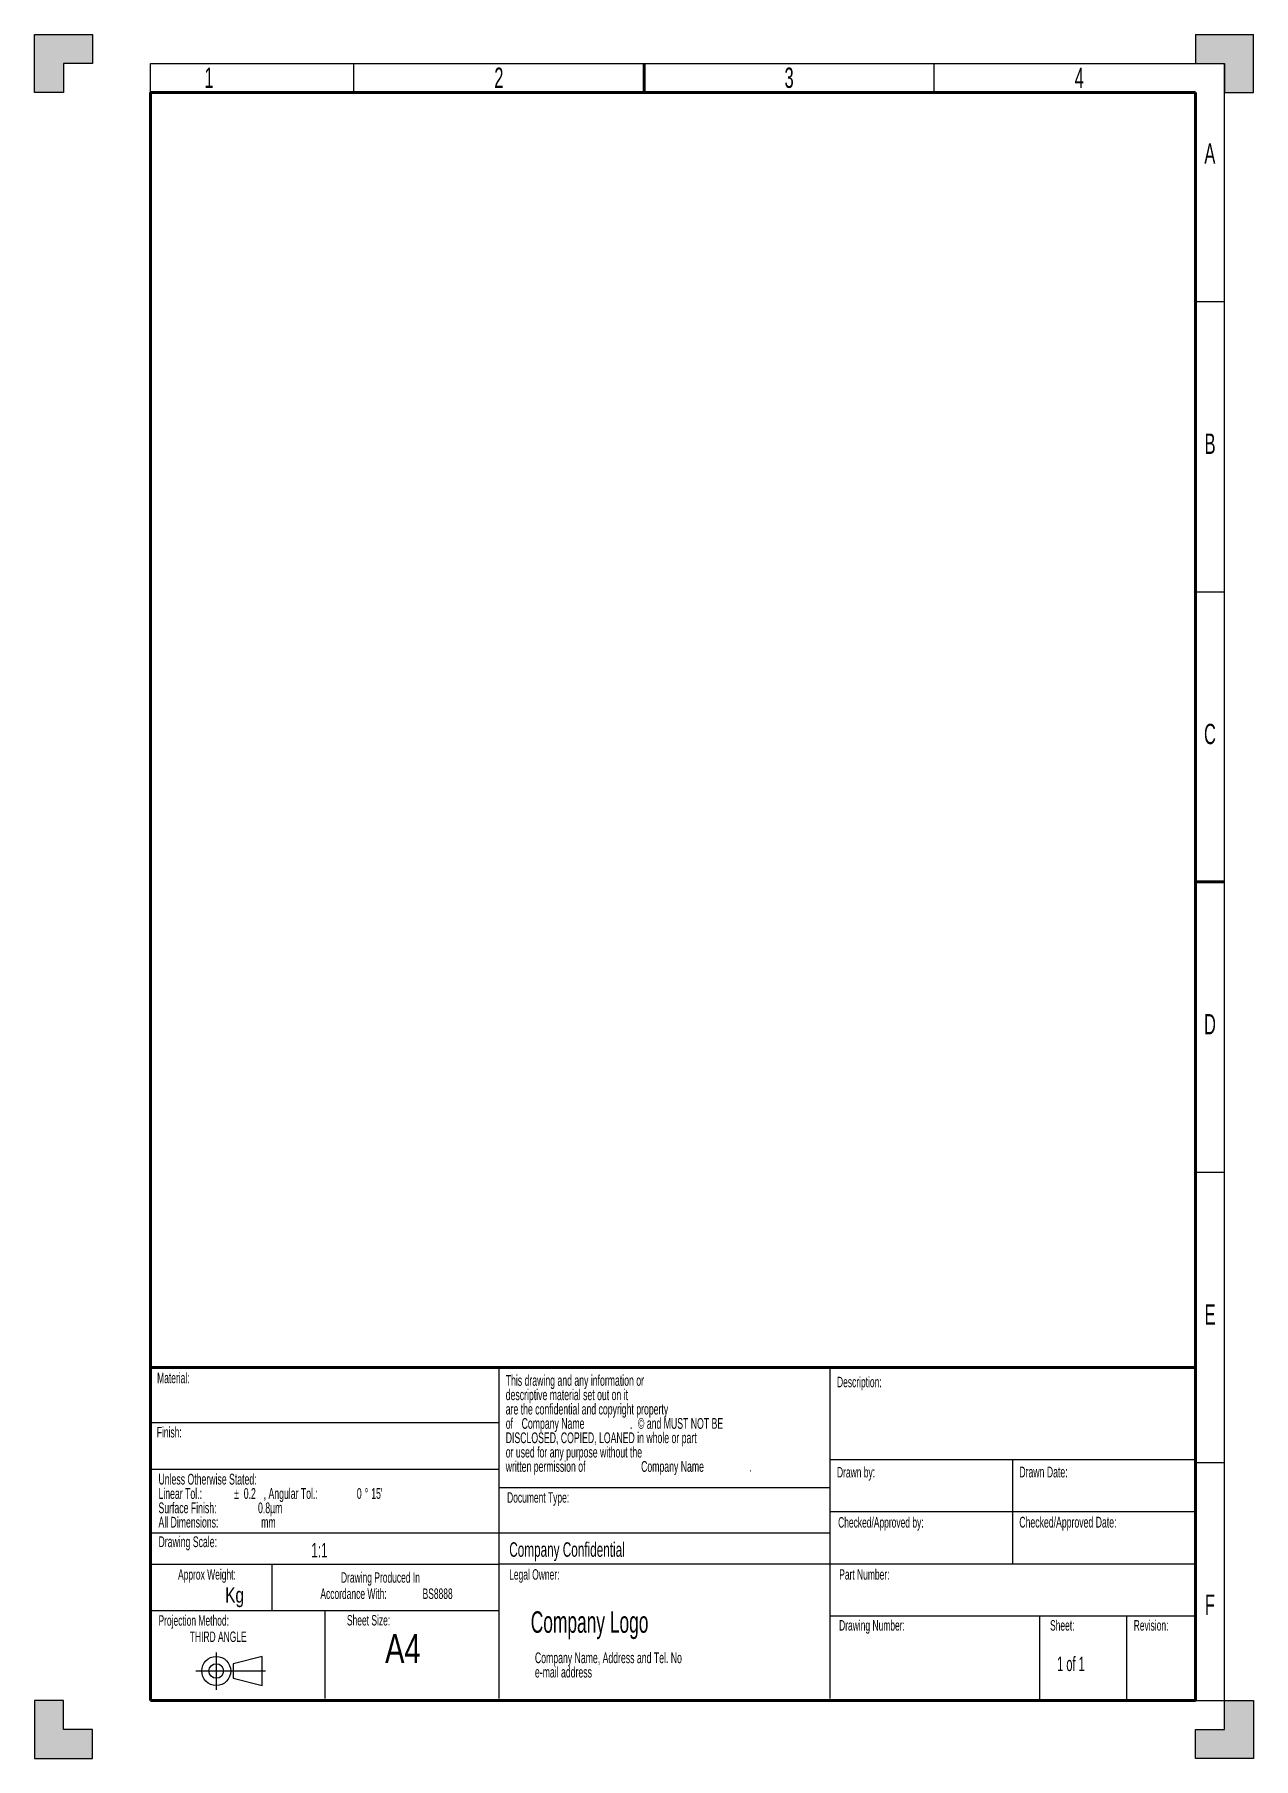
# Model space of a CAD drawing. Header units: millimetres. Extents: x 0 to 210, y 0 to 297.
import ezdxf

# ---------------------------------------------------------------- set-up
doc = ezdxf.new("R2010")
doc.units = ezdxf.units.MM
doc.layers.add('BORDER', color=7, linetype='Continuous')
doc.layers.add('TRIM', color=7, linetype='Continuous')
doc.styles.add('SLDTEXTSTYLE0', font='TXT', dxfattribs={"width": 0.605})
doc.styles.add('SLDTEXTSTYLE1', font='TXT', dxfattribs={"width": 0.57})
doc.styles.add('SLDTEXTSTYLE2', font='TXT', dxfattribs={"width": 0.75})

# ---------------------------------------------------------------- blocks, each defined once
blk = doc.blocks.new('SW_NOTE_0')
at = {"layer": 'BORDER', "color": 0, "char_height": 1.8, "attachment_point": 2, "style": 'SLDTEXTSTYLE0'}
for s, insert in [('Drawing Produced In', (11.28, 2.32)), ('Accordance With:', (6.64, -0.48)), ('BS8888', (21.13, -0.48))]:
    blk.add_mtext(s, dxfattribs=dict(at, insert=insert))
blk = doc.blocks.new('SW_NOTE_1')
at = {"layer": 'BORDER', "color": 0, "char_height": 1.8, "attachment_point": 1, "style": 'SLDTEXTSTYLE0'}
for s, insert in [('Projection Method:', (0, 2.32)), ('THIRD ANGLE', (5.4, -0.48))]:
    blk.add_mtext(s, dxfattribs=dict(at, insert=insert))
blk = doc.blocks.new('SW_NOTE_2')
at = {"layer": 'BORDER', "color": 0, "char_height": 1.8521, "attachment_point": 1, "style": 'SLDTEXTSTYLE0'}
for s, insert in [('e-mail address', (0, -0.08)), ('Company Name, Address and Tel. No', (0, 2.39))]:
    blk.add_mtext(s, dxfattribs=dict(at, insert=insert))
blk = doc.blocks.new('SW_NOTE_3')
at = {"layer": 'BORDER', "color": 0, "attachment_point": 1, "style": 'SLDTEXTSTYLE0'}
for s, insert, char_height in [('This drawing and any information or', (0, 2.39), 1.8521), ('descriptive material set out on it', (0, -0.08), 1.8521), ('are the confidential and copyright property', (0, -2.55), 1.8521), ('of', (0, -5.02), 1.852), ('Company Name', (2.74, -5.02), 1.8521), ('© and MUST NOT BE', (22.78, -5.02), 1.8521), ('DISCLOSED, COPIED, LOANED in whole or part', (0, -7.49), 1.8521), ('.', (21.4, -5.03), 1.85), ('or used for any purpose without the', (0, -9.96), 1.8521), ('written permission of', (0, -12.43), 1.8521), ('Company Name', (23.32, -12.43), 1.8521), ('.', (41.98, -12.43), 1.85)]:
    blk.add_mtext(s, dxfattribs=dict(at, insert=insert, char_height=char_height))
blk = doc.blocks.new('SW_NOTE_4')
at = {"layer": 'BORDER', "color": 0, "attachment_point": 1, "style": 'SLDTEXTSTYLE0'}
for s, insert, char_height in [('Unless Otherwise Stated:', (0, 2.39), 1.8521), ('Linear Tol.:', (0, -0.08), 1.8521), (', Angular Tol.:', (18.12, -0.08), 1.8521), ('Surface Finish:', (0, -2.55), 1.8521), ('%%p', (13.03, -0.08), 1.852), ('0.2', (14.69, -0.08), 1.852), ('0.8µm', (17.15, -2.55), 1.852), ('0', (34.17, -0.08), 1.85), ('%%d', (35.54, -0.08), 1.852), ("15'", (36.65, -0.08), 1.852), ('All Dimensions:', (0, -5.02), 1.8521), ('mm', (17.7, -5.02), 1.852)]:
    blk.add_mtext(s, dxfattribs=dict(at, insert=insert, char_height=char_height))

msp = doc.modelspace()

# ---------------------------------------------------------------- hatches: boundary and pattern name
at = {"layer": 'TRIM'}
for points in [[(0, 287), (5, 287), (5, 292), (10, 292), (10, 297), (0, 297)], [(205, 292), (205, 287), (210, 287), (210, 297), (200, 297), (200, 292)], [(5, 5), (5, 10), (0, 10), (0, 0), (10, 0), (10, 5)], [(210, 10), (205, 10), (205, 5), (200, 5), (200, 0), (210, 0)]]:
    msp.add_hatch(color=256, dxfattribs=at).paths.add_polyline_path(points, flags=0)

# ---------------------------------------------------------------- linework, layer by layer
at = {"layer": 'BORDER', "lineweight": 30}
for p, q in [((20, 287), (20, 292)), ((20, 292), (205, 292)), ((200, 251), (205, 251)), ((80, 67.36), (80, 10.36)), ((137, 67.36), (137, 10.36)), ((20, 57.86), (80, 57.86)), ((137, 51.5), (200, 51.5)), ((168.5, 51.5), (168.5, 33.5)), ((200, 51), (205, 51)), ((20, 49.86), (31.05, 49.86)), ((31.05, 49.86), (80, 49.86)), ((137, 46.61), (80, 46.61)), ((200, 42.5), (137, 42.5)), ((20, 38.86), (80, 38.86)), ((80, 38.86), (137, 38.86)), ((20, 33.5), (40.9, 33.5)), ((40.9, 33.5), (80, 33.5)), ((40.9, 33.5), (40.9, 25.5)), ((137, 33.5), (80, 33.5)), ((200, 33.5), (137, 33.5)), ((20, 25.5), (50, 25.5)), ((50, 25.5), (80, 25.5)), ((50, 25.5), (50, 10.36)), ((200, 10), (205, 10))]:
    msp.add_line(p, q, dxfattribs=at)
at = {"layer": 'BORDER', "linetype": 'Continuous', "lineweight": 30}
for p, q in [((55, 287), (55, 292)), ((155, 287), (155, 292)), ((205, 10), (205, 292)), ((200, 201), (205, 201)), ((200, 101), (205, 101)), ((200, 24.5), (137, 24.5)), ((173.2, 10), (173.2, 24.5)), ((188.2, 10), (188.2, 24.5)), ((39.21, 17.58), (34.21, 16.33)), ((34.21, 16.33), (34.21, 13.83)), ((39.21, 12.58), (39.21, 17.58)), ((34.21, 13.83), (39.21, 12.58))]:
    msp.add_line(p, q, dxfattribs=at)
at = {"layer": 'BORDER', "linetype": 'Continuous', "lineweight": 60}
for p, q in [((105, 292), (105, 287)), ((200, 287), (20, 287)), ((20, 287), (20, 10)), ((200, 10), (200, 287)), ((205, 151), (200, 151)), ((20, 67.36), (20, 10.36))]:
    msp.add_line(p, q, dxfattribs=at)
at = {"layer": 'BORDER', "lineweight": 60}
for p, q in [((20, 67.36), (200, 67.36)), ((20, 10), (200, 10))]:
    msp.add_line(p, q, dxfattribs=at)
at = {"layer": 'BORDER'}
for p, q in [((31.31, 18.26), (31.31, 11.81)), ((27.77, 15.08), (39.78, 15.08))]:
    msp.add_line(p, q, dxfattribs=at)
at = {"layer": 'BORDER', "linetype": 'Continuous', "lineweight": 30}
for radius in [2.5, 1.25]:
    msp.add_circle((31.31, 15.08), radius, dxfattribs=at)
at = {"layer": 'TRIM'}
for p, q in [((0, 297), (10, 297)), ((0, 287), (0, 297)), ((10, 297), (10, 292)), ((200, 297), (200, 292)), ((200, 297), (210, 297)), ((210, 287), (210, 297)), ((10, 292), (5, 292)), ((5, 292), (5, 287)), ((200, 292), (205, 292)), ((205, 292), (205, 287)), ((5, 287), (0, 287)), ((205, 287), (210, 287)), ((5, 10), (0, 10)), ((0, 10), (0, 0)), ((5, 5), (5, 10)), ((205, 5), (205, 10)), ((205, 10), (210, 10)), ((210, 10), (210, 0)), ((10, 5), (5, 5)), ((10, 0), (10, 5)), ((200, 0), (200, 5)), ((200, 5), (205, 5)), ((0, 0), (10, 0)), ((210, 0), (200, 0))]:
    msp.add_line(p, q, dxfattribs=at)

# ---------------------------------------------------------------- block references
at = {"layer": 'BORDER'}
for name, p in [('SW_NOTE_3', (81.18, 63.67)), ('SW_NOTE_4', (21.36, 46.66)), ('SW_NOTE_0', (48.32, 29.77)), ('SW_NOTE_1', (21.36, 22.36)), ('SW_NOTE_2', (86.21, 15.89))]:
    msp.add_blockref(name, p, dxfattribs=at)

# ---------------------------------------------------------------- texts
at = {"color": 7, "linetype": 'Continuous', "lineweight": 0, "char_height": 3.5, "attachment_point": 2, "style": 'SLDTEXTSTYLE0'}
for s, insert in [('1', (30.06, 291.3)), ('2', (80, 291.3)), ('3', (130, 291.3)), ('4', (179.99, 291.3)), ('A', (202.48, 278.25)), ('B', (202.52, 228.25)), ('C', (202.49, 178.25)), ('D', (202.5, 128.25)), ('E', (202.52, 78.25)), ('F', (202.49, 28.25))]:
    msp.add_mtext(s, dxfattribs=dict(at, insert=insert))
at = {"layer": 'BORDER'}
for s, insert, char_height, attachment_point, style in [('Material:', (21.13, 66.46), 1.8, 1, 'SLDTEXTSTYLE0'), ('Description:', (138.25, 65.76), 1.8, 1, 'SLDTEXTSTYLE0'), ('Finish:', (21.07, 57.11), 1.8, 1, 'SLDTEXTSTYLE0'), ('Drawn by:', (138.25, 50.22), 1.8, 1, 'SLDTEXTSTYLE0'), ('Drawn Date:', (169.65, 50.28), 1.8521, 1, 'SLDTEXTSTYLE0'), ('Document Type:', (81.42, 45.87), 1.8, 1, 'SLDTEXTSTYLE0'), ('Checked/Approved by:', (138.44, 41.58), 1.8, 1, 'SLDTEXTSTYLE0'), ('Checked/Approved Date:', (169.65, 41.64), 1.8521, 1, 'SLDTEXTSTYLE0'), ('Drawing Scale:', (21.36, 38.27), 1.8521, 1, 'SLDTEXTSTYLE0'), ('1:1', (47.68, 37.13), 2.5, 1, 'SLDTEXTSTYLE0'), ('Company Confidential', (81.79, 37.25), 2.5, 1, 'SLDTEXTSTYLE0'), ('Approx Weight:', (29.71, 32.61), 1.8, 2, 'SLDTEXTSTYLE0'), ('Legal Owner:', (81.77, 32.61), 1.8, 1, 'SLDTEXTSTYLE0'), ('Part Number:', (138.63, 32.61), 1.8, 1, 'SLDTEXTSTYLE0'), ('Kg', (32.85, 29.49), 2.646, 1, 'SLDTEXTSTYLE2'), ('Sheet Size:', (57.55, 24.72), 1.8, 2, 'SLDTEXTSTYLE0'), ('Company Logo', (85.49, 25.36), 3.6946, 1, 'SLDTEXTSTYLE0'), ('Drawing Number:', (138.61, 23.84), 1.8, 1, 'SLDTEXTSTYLE0'), ('Sheet:', (174.95, 23.84), 1.8, 1, 'SLDTEXTSTYLE0'), ('Revision:', (189.36, 23.84), 1.8, 1, 'SLDTEXTSTYLE0'), ('A4', (63.46, 21.44), 5, 2, 'SLDTEXTSTYLE2'), ('1 of 1', (176.16, 17.56), 2.5, 1, 'SLDTEXTSTYLE1')]:
    msp.add_mtext(s, dxfattribs=dict(at, insert=insert, char_height=char_height, attachment_point=attachment_point, style=style))

doc.saveas('drawing.dxf')
